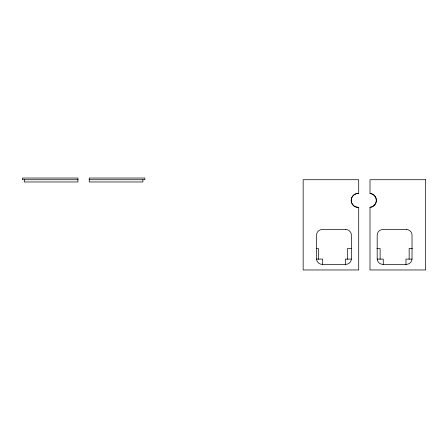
<?xml version="1.0" encoding="UTF-8"?>
<svg xmlns="http://www.w3.org/2000/svg" width="448" height="448" viewBox="0 0 448 448"><rect width="100%" height="100%" fill="white"/><g stroke="black" fill="none" stroke-linecap="round" stroke-linejoin="round"><path stroke-width="0.67" d="M358.674 207.402L358.193 207.418A7.017 7.017 0 0 1 351.142 200.402A7.017 7.017 0 0 1 358.159 193.379L358.4 193.486M77.946 179.721L22.4 179.721L22.4 178.035L77.946 178.035L77.946 181.966L24.366 181.966L24.366 179.721M89.236 179.721L144.838 179.721L144.838 178.035L89.236 178.035L89.236 181.966L142.873 181.966L142.873 179.721M316.484 248.489L318.438 248.489L318.438 259.286M351.378 248.489L347.474 248.489L347.474 259.286M376.863 248.489L380.117 248.489L380.117 259.286M412.406 248.489L409.153 248.489L409.153 259.286M316.484 259.095L322.605 259.095L322.605 264.645M351.439 259.095L345.324 259.095L345.324 264.645M377.132 259.095L383.253 259.095L383.253 264.645M412.087 259.095L405.966 259.095L405.966 264.645M358.26 193.486L358.193 193.48A6.916 6.916 0 0 0 351.243 200.402A6.916 6.916 0 0 0 358.159 207.318L358.708 207.295L358.708 269.965L303.162 269.965L303.162 179.721L358.708 179.721L358.708 193.502L358.434 193.385M369.998 193.407A7.017 7.017 0 0 1 376.41 200.402A7.017 7.017 0 0 1 369.998 207.39M425.6 179.721L369.998 179.721L369.998 193.508A6.916 6.916 0 0 1 369.998 207.29L369.998 269.965L425.6 269.965L425.6 179.721M345.766 229.522L322.162 229.522A5.617 5.617 0 0 0 316.546 235.138L316.546 258.748A5.617 5.617 0 0 0 322.162 264.359L345.766 264.359A5.617 5.617 0 0 0 351.383 258.748L351.383 235.138A5.617 5.617 0 0 0 345.766 229.522M406.414 229.522L382.805 229.522A5.617 5.617 0 0 0 377.188 235.138L377.188 258.748A5.617 5.617 0 0 0 382.805 264.359L406.414 264.359A5.617 5.617 0 0 0 412.031 258.748L412.031 235.138A5.617 5.617 0 0 0 406.414 229.522"/></g></svg>
